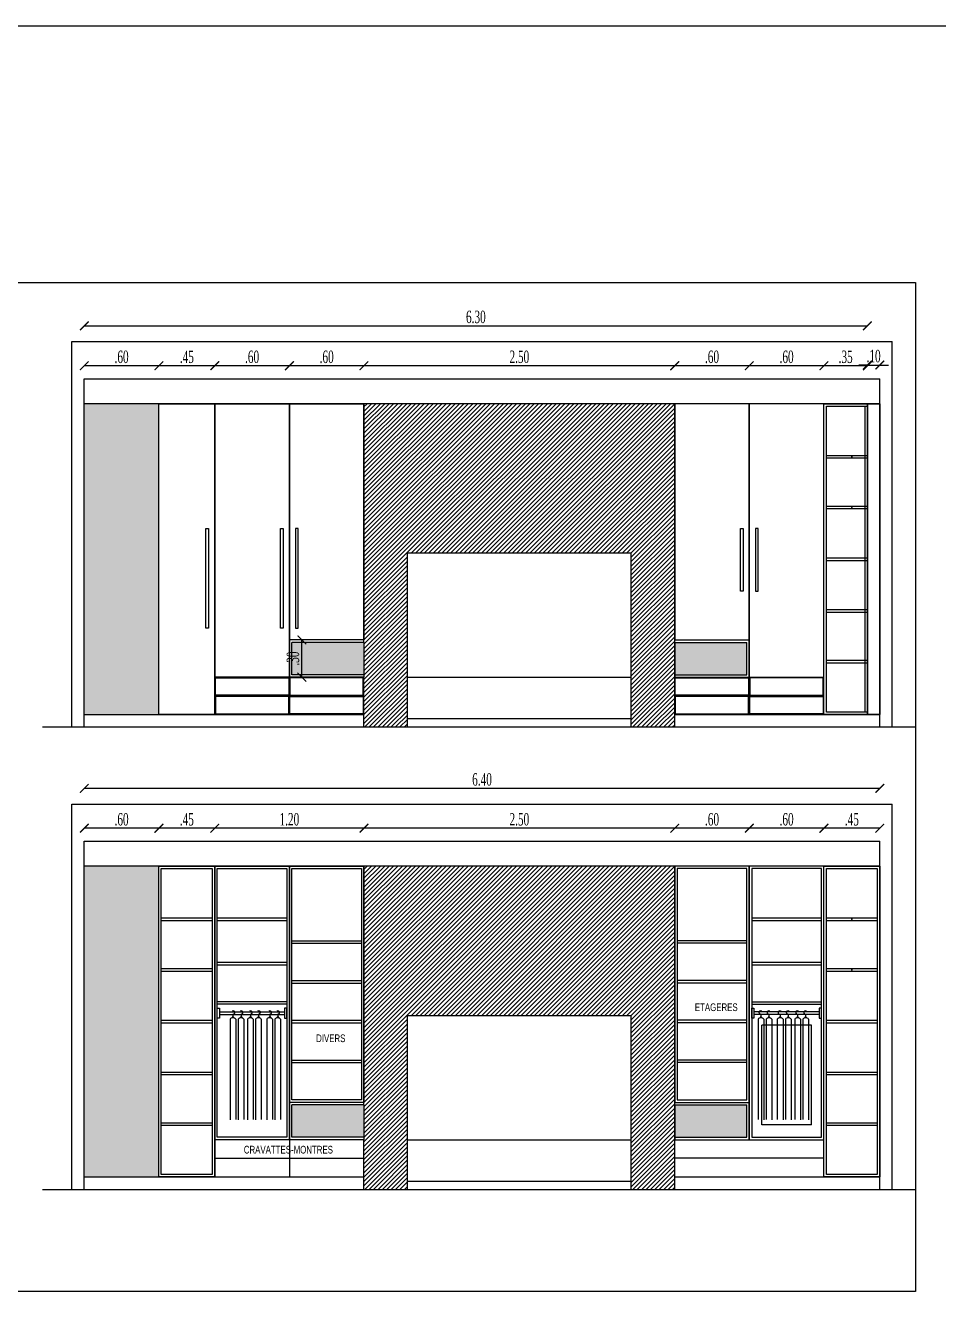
# Model space of a CAD drawing. Header units: inches. Extents: x -90 to 340, y -48 to 179.
# Drawn here: x 136.31 to 143.65, y 21.68 to 32.04 of the extents above; entities that cross this region are included whole.
import ezdxf

# ---------------------------------------------------------------- set-up
doc = ezdxf.new("R2010")
doc.units = ezdxf.units.IN
doc.header["$MEASUREMENT"] = 0
doc.layers.get('Defpoints').update_dxf_attribs({"lineweight": 15})
doc.layers.add('TEXTE', color=1, linetype='Continuous', lineweight=20)
doc.styles.add('facade', font='times.ttf', dxfattribs={"width": 0.6})
doc.styles.add('style2', font='swisscl.ttf')
doc.dimstyles.new('facade', dxfattribs={"dimscale": 0, "dimtxt": 0.08, "dimasz": 0.04, "dimexe": 0.1, "dimexo": 0.15, "dimgap": 0.01, "dimtad": 1, "dimzin": 4, "dimdsep": 46, "dimtxsty": 'facade', "dimblk": 'ARCHTICK', "dimcen": 0, "dimse1": 1, "dimse2": 1, "dimclrd": 140, "dimclre": 253, "dimclrt": 2, "dimazin": 1, "dimtm": 1e-09, "dimtfac": 1, "dimtix": 1, "dimtmove": 1, "dimatfit": 3, "dimldrblk": 'ARCHTICK', "dimfxl": 0.1, "dimtzin": 0, "dimlwd": -1, "dimarcsym": 0})

# ---------------------------------------------------------------- blocks, each defined once
blk = doc.blocks.new('_ArchTick')
at = {"color": 0, "linetype": 'ByBlock', "const_width": 0.15}
blk.add_lwpolyline([(-0.5, -0.5), (0.5, 0.5)], dxfattribs=at)
blk = doc.blocks.new('*D30')
at = {"color": 140}
blk.add_line((143.177, 25.586), (142.727, 25.586), dxfattribs=at)
at = {"layer": 'Defpoints', "color": 0}
for p in [(142.727, 25.586), (142.727, 25.466), (143.177, 25.466)]:
    blk.add_point(p, dxfattribs=at)
at = {"color": 140, "xscale": 0.07, "yscale": 0.07, "zscale": 0.07, "rotation": 180}
blk.add_blockref('_ArchTick', (142.727, 25.586), dxfattribs=at)
at = {"color": 140, "xscale": 0.07, "yscale": 0.07, "zscale": 0.07}
blk.add_blockref('_ArchTick', (143.177, 25.586), dxfattribs=at)
at = {"color": 6, "insert": (142.952, 25.657), "char_height": 0.1, "attachment_point": 5, "style": 'facade'}
blk.add_mtext('.45', dxfattribs=at)
blk = doc.blocks.new('*D31')
at = {"color": 140}
blk.add_line((142.727, 25.586), (142.127, 25.586), dxfattribs=at)
at = {"layer": 'Defpoints', "color": 0}
for p in [(142.127, 25.586), (142.127, 25.466), (142.727, 25.466)]:
    blk.add_point(p, dxfattribs=at)
at = {"color": 140, "xscale": 0.07, "yscale": 0.07, "zscale": 0.07, "rotation": 180}
blk.add_blockref('_ArchTick', (142.127, 25.586), dxfattribs=at)
at = {"color": 140, "xscale": 0.07, "yscale": 0.07, "zscale": 0.07}
blk.add_blockref('_ArchTick', (142.727, 25.586), dxfattribs=at)
at = {"color": 6, "insert": (142.427, 25.657), "char_height": 0.1, "attachment_point": 5, "style": 'facade'}
blk.add_mtext('.60', dxfattribs=at)
blk = doc.blocks.new('*D32')
at = {"color": 140}
blk.add_line((142.127, 25.586), (141.527, 25.586), dxfattribs=at)
at = {"layer": 'Defpoints', "color": 0}
for p in [(141.527, 25.586), (141.527, 25.466), (142.127, 25.466)]:
    blk.add_point(p, dxfattribs=at)
at = {"color": 140, "xscale": 0.07, "yscale": 0.07, "zscale": 0.07, "rotation": 180}
blk.add_blockref('_ArchTick', (141.527, 25.586), dxfattribs=at)
at = {"color": 140, "xscale": 0.07, "yscale": 0.07, "zscale": 0.07}
blk.add_blockref('_ArchTick', (142.127, 25.586), dxfattribs=at)
at = {"color": 6, "insert": (141.827, 25.657), "char_height": 0.1, "attachment_point": 5, "style": 'facade'}
blk.add_mtext('.60', dxfattribs=at)
blk = doc.blocks.new('*D33')
at = {"color": 140}
blk.add_line((141.527, 25.586), (139.027, 25.586), dxfattribs=at)
at = {"layer": 'Defpoints', "color": 0}
for p in [(139.027, 25.586), (139.027, 25.466), (141.527, 25.466)]:
    blk.add_point(p, dxfattribs=at)
at = {"color": 140, "xscale": 0.07, "yscale": 0.07, "zscale": 0.07, "rotation": 180}
blk.add_blockref('_ArchTick', (139.027, 25.586), dxfattribs=at)
at = {"color": 140, "xscale": 0.07, "yscale": 0.07, "zscale": 0.07}
blk.add_blockref('_ArchTick', (141.527, 25.586), dxfattribs=at)
at = {"color": 6, "insert": (140.277, 25.657), "char_height": 0.1, "attachment_point": 5, "style": 'facade'}
blk.add_mtext('2.50', dxfattribs=at)
blk = doc.blocks.new('*D34')
at = {"color": 140}
blk.add_line((139.027, 25.586), (137.827, 25.586), dxfattribs=at)
at = {"layer": 'Defpoints', "color": 0}
for p in [(137.827, 25.586), (137.827, 25.466), (139.027, 25.466)]:
    blk.add_point(p, dxfattribs=at)
at = {"color": 140, "xscale": 0.07, "yscale": 0.07, "zscale": 0.07, "rotation": 180}
blk.add_blockref('_ArchTick', (137.827, 25.586), dxfattribs=at)
at = {"color": 140, "xscale": 0.07, "yscale": 0.07, "zscale": 0.07}
blk.add_blockref('_ArchTick', (139.027, 25.586), dxfattribs=at)
at = {"color": 6, "insert": (138.427, 25.657), "char_height": 0.1, "attachment_point": 5, "style": 'facade'}
blk.add_mtext('1.20', dxfattribs=at)
blk = doc.blocks.new('*D35')
at = {"color": 140}
blk.add_line((137.827, 25.586), (137.377, 25.586), dxfattribs=at)
at = {"layer": 'Defpoints', "color": 0}
for p in [(137.377, 25.586), (137.377, 25.466), (137.827, 25.466)]:
    blk.add_point(p, dxfattribs=at)
at = {"color": 140, "xscale": 0.07, "yscale": 0.07, "zscale": 0.07, "rotation": 180}
blk.add_blockref('_ArchTick', (137.377, 25.586), dxfattribs=at)
at = {"color": 140, "xscale": 0.07, "yscale": 0.07, "zscale": 0.07}
blk.add_blockref('_ArchTick', (137.827, 25.586), dxfattribs=at)
at = {"color": 6, "insert": (137.602, 25.657), "char_height": 0.1, "attachment_point": 5, "style": 'facade'}
blk.add_mtext('.45', dxfattribs=at)
blk = doc.blocks.new('*D36')
at = {"color": 140}
blk.add_line((137.377, 25.586), (136.777, 25.586), dxfattribs=at)
at = {"layer": 'Defpoints', "color": 0}
for p in [(136.777, 25.586), (136.777, 25.466), (137.377, 25.466)]:
    blk.add_point(p, dxfattribs=at)
at = {"color": 140, "xscale": 0.07, "yscale": 0.07, "zscale": 0.07, "rotation": 180}
blk.add_blockref('_ArchTick', (136.777, 25.586), dxfattribs=at)
at = {"color": 140, "xscale": 0.07, "yscale": 0.07, "zscale": 0.07}
blk.add_blockref('_ArchTick', (137.377, 25.586), dxfattribs=at)
at = {"color": 6, "insert": (137.077, 25.657), "char_height": 0.1, "attachment_point": 5, "style": 'facade'}
blk.add_mtext('.60', dxfattribs=at)
blk = doc.blocks.new('*D37')
at = {"color": 140}
blk.add_line((136.777, 25.907), (143.177, 25.907), dxfattribs=at)
at = {"layer": 'Defpoints', "color": 0}
for p in [(143.177, 25.907), (136.777, 25.466), (143.177, 25.466)]:
    blk.add_point(p, dxfattribs=at)
at = {"color": 140, "xscale": 0.07, "yscale": 0.07, "zscale": 0.07, "rotation": 180}
blk.add_blockref('_ArchTick', (136.777, 25.907), dxfattribs=at)
at = {"color": 140, "xscale": 0.07, "yscale": 0.07, "zscale": 0.07}
blk.add_blockref('_ArchTick', (143.177, 25.907), dxfattribs=at)
at = {"color": 6, "insert": (139.977, 25.978), "char_height": 0.1, "attachment_point": 5, "style": 'facade'}
blk.add_mtext('6.40', dxfattribs=at)
blk = doc.blocks.new('*D38')
at = {"color": 140}
blk.add_line((143.077, 29.306), (142.727, 29.306), dxfattribs=at)
at = {"layer": 'Defpoints', "color": 0}
for p in [(142.727, 29.306), (142.727, 29.186), (143.077, 29.001)]:
    blk.add_point(p, dxfattribs=at)
at = {"color": 140, "xscale": 0.07, "yscale": 0.07, "zscale": 0.07, "rotation": 180}
blk.add_blockref('_ArchTick', (142.727, 29.306), dxfattribs=at)
at = {"color": 140, "xscale": 0.07, "yscale": 0.07, "zscale": 0.07}
blk.add_blockref('_ArchTick', (143.077, 29.306), dxfattribs=at)
at = {"color": 6, "insert": (142.902, 29.377), "char_height": 0.1, "attachment_point": 5, "style": 'facade'}
blk.add_mtext('.35', dxfattribs=at)
blk = doc.blocks.new('*D39')
at = {"color": 140}
blk.add_line((142.727, 29.306), (142.127, 29.306), dxfattribs=at)
at = {"layer": 'Defpoints', "color": 0}
for p in [(142.127, 29.306), (142.127, 29.186), (142.727, 29.186)]:
    blk.add_point(p, dxfattribs=at)
at = {"color": 140, "xscale": 0.07, "yscale": 0.07, "zscale": 0.07, "rotation": 180}
blk.add_blockref('_ArchTick', (142.127, 29.306), dxfattribs=at)
at = {"color": 140, "xscale": 0.07, "yscale": 0.07, "zscale": 0.07}
blk.add_blockref('_ArchTick', (142.727, 29.306), dxfattribs=at)
at = {"color": 6, "insert": (142.427, 29.377), "char_height": 0.1, "attachment_point": 5, "style": 'facade'}
blk.add_mtext('.60', dxfattribs=at)
blk = doc.blocks.new('*D40')
at = {"color": 140}
blk.add_line((142.127, 29.306), (141.527, 29.306), dxfattribs=at)
at = {"layer": 'Defpoints', "color": 0}
for p in [(141.527, 29.306), (141.527, 29.186), (142.127, 29.186)]:
    blk.add_point(p, dxfattribs=at)
at = {"color": 140, "xscale": 0.07, "yscale": 0.07, "zscale": 0.07, "rotation": 180}
blk.add_blockref('_ArchTick', (141.527, 29.306), dxfattribs=at)
at = {"color": 140, "xscale": 0.07, "yscale": 0.07, "zscale": 0.07}
blk.add_blockref('_ArchTick', (142.127, 29.306), dxfattribs=at)
at = {"color": 6, "insert": (141.827, 29.377), "char_height": 0.1, "attachment_point": 5, "style": 'facade'}
blk.add_mtext('.60', dxfattribs=at)
blk = doc.blocks.new('*D41')
at = {"color": 140}
blk.add_line((141.527, 29.306), (139.027, 29.306), dxfattribs=at)
at = {"layer": 'Defpoints', "color": 0}
for p in [(139.027, 29.306), (139.027, 29.186), (141.527, 29.186)]:
    blk.add_point(p, dxfattribs=at)
at = {"color": 140, "xscale": 0.07, "yscale": 0.07, "zscale": 0.07, "rotation": 180}
blk.add_blockref('_ArchTick', (139.027, 29.306), dxfattribs=at)
at = {"color": 140, "xscale": 0.07, "yscale": 0.07, "zscale": 0.07}
blk.add_blockref('_ArchTick', (141.527, 29.306), dxfattribs=at)
at = {"color": 6, "insert": (140.277, 29.377), "char_height": 0.1, "attachment_point": 5, "style": 'facade'}
blk.add_mtext('2.50', dxfattribs=at)
blk = doc.blocks.new('*D42')
at = {"color": 140}
blk.add_line((138.427, 29.306), (137.827, 29.306), dxfattribs=at)
at = {"layer": 'Defpoints', "color": 0}
for p in [(137.827, 29.306), (137.827, 29.186), (138.427, 29.001)]:
    blk.add_point(p, dxfattribs=at)
at = {"color": 140, "xscale": 0.07, "yscale": 0.07, "zscale": 0.07, "rotation": 180}
blk.add_blockref('_ArchTick', (137.827, 29.306), dxfattribs=at)
at = {"color": 140, "xscale": 0.07, "yscale": 0.07, "zscale": 0.07}
blk.add_blockref('_ArchTick', (138.427, 29.306), dxfattribs=at)
at = {"color": 6, "insert": (138.127, 29.377), "char_height": 0.1, "attachment_point": 5, "style": 'facade'}
blk.add_mtext('.60', dxfattribs=at)
blk = doc.blocks.new('*D43')
at = {"color": 140}
blk.add_line((137.827, 29.306), (137.377, 29.306), dxfattribs=at)
at = {"layer": 'Defpoints', "color": 0}
for p in [(137.377, 29.306), (137.377, 29.186), (137.827, 29.186)]:
    blk.add_point(p, dxfattribs=at)
at = {"color": 140, "xscale": 0.07, "yscale": 0.07, "zscale": 0.07, "rotation": 180}
blk.add_blockref('_ArchTick', (137.377, 29.306), dxfattribs=at)
at = {"color": 140, "xscale": 0.07, "yscale": 0.07, "zscale": 0.07}
blk.add_blockref('_ArchTick', (137.827, 29.306), dxfattribs=at)
at = {"color": 6, "insert": (137.602, 29.377), "char_height": 0.1, "attachment_point": 5, "style": 'facade'}
blk.add_mtext('.45', dxfattribs=at)
blk = doc.blocks.new('*D44')
at = {"color": 140}
blk.add_line((137.377, 29.306), (136.777, 29.306), dxfattribs=at)
at = {"layer": 'Defpoints', "color": 0}
for p in [(136.777, 29.306), (136.777, 29.186), (137.377, 29.186)]:
    blk.add_point(p, dxfattribs=at)
at = {"color": 140, "xscale": 0.07, "yscale": 0.07, "zscale": 0.07, "rotation": 180}
blk.add_blockref('_ArchTick', (136.777, 29.306), dxfattribs=at)
at = {"color": 140, "xscale": 0.07, "yscale": 0.07, "zscale": 0.07}
blk.add_blockref('_ArchTick', (137.377, 29.306), dxfattribs=at)
at = {"color": 6, "insert": (137.077, 29.377), "char_height": 0.1, "attachment_point": 5, "style": 'facade'}
blk.add_mtext('.60', dxfattribs=at)
blk = doc.blocks.new('*D45')
at = {"color": 140}
blk.add_line((136.777, 29.627), (143.077, 29.627), dxfattribs=at)
at = {"layer": 'Defpoints', "color": 0}
for p in [(143.077, 29.627), (136.777, 29.186), (143.077, 29.001)]:
    blk.add_point(p, dxfattribs=at)
at = {"color": 140, "xscale": 0.07, "yscale": 0.07, "zscale": 0.07, "rotation": 180}
blk.add_blockref('_ArchTick', (136.777, 29.627), dxfattribs=at)
at = {"color": 140, "xscale": 0.07, "yscale": 0.07, "zscale": 0.07}
blk.add_blockref('_ArchTick', (143.077, 29.627), dxfattribs=at)
at = {"color": 6, "insert": (139.927, 29.698), "char_height": 0.1, "attachment_point": 5, "style": 'facade'}
blk.add_mtext('6.30', dxfattribs=at)
blk = doc.blocks.new('*D46')
at = {"color": 140}
blk.add_line((139.027, 29.306), (138.427, 29.306), dxfattribs=at)
at = {"layer": 'Defpoints', "color": 0}
for p in [(138.427, 29.306), (138.427, 29.186), (139.027, 29.001)]:
    blk.add_point(p, dxfattribs=at)
at = {"color": 140, "xscale": 0.07, "yscale": 0.07, "zscale": 0.07, "rotation": 180}
blk.add_blockref('_ArchTick', (138.427, 29.306), dxfattribs=at)
at = {"color": 140, "xscale": 0.07, "yscale": 0.07, "zscale": 0.07}
blk.add_blockref('_ArchTick', (139.027, 29.306), dxfattribs=at)
at = {"color": 6, "insert": (138.727, 29.377), "char_height": 0.1, "attachment_point": 5, "style": 'facade'}
blk.add_mtext('.60', dxfattribs=at)
blk = doc.blocks.new('*D63')
at = {"color": 140}
for p, q in [((143.077, 29.312), (143.007, 29.312)), ((143.077, 29.312), (143.177, 29.312)), ((143.177, 29.312), (143.247, 29.312))]:
    blk.add_line(p, q, dxfattribs=at)
at = {"layer": 'Defpoints', "color": 0}
for p in [(143.177, 29.312), (143.077, 29.001), (143.177, 29.001)]:
    blk.add_point(p, dxfattribs=at)
at = {"color": 140, "xscale": 0.07, "yscale": 0.07, "zscale": 0.07}
blk.add_blockref('_ArchTick', (143.077, 29.312), dxfattribs=at)
at = {"color": 140, "xscale": 0.07, "yscale": 0.07, "zscale": 0.07, "rotation": 180}
blk.add_blockref('_ArchTick', (143.177, 29.312), dxfattribs=at)
at = {"color": 6, "insert": (143.127, 29.383), "char_height": 0.1, "attachment_point": 5, "style": 'facade'}
blk.add_mtext('.10', dxfattribs=at)
blk = doc.blocks.new('*D64')
at = {"color": 140}
blk.add_line((138.527, 26.801), (138.527, 27.101), dxfattribs=at)
at = {"layer": 'Defpoints', "color": 0}
for p in [(138.527, 27.101), (138.556, 27.101), (138.556, 26.801)]:
    blk.add_point(p, dxfattribs=at)
at = {"color": 140, "xscale": 0.07, "yscale": 0.07, "zscale": 0.07}
for p, rotation in [((138.527, 27.101), 90), ((138.527, 26.801), 270)]:
    blk.add_blockref('_ArchTick', p, dxfattribs=dict(at, rotation=rotation))
at = {"color": 6, "insert": (138.456, 26.951), "char_height": 0.1, "attachment_point": 5, "rotation": 90, "style": 'facade'}
blk.add_mtext('.30', dxfattribs=at)

msp = doc.modelspace()

# ---------------------------------------------------------------- hatches: boundary and pattern name
for points in [[(137.37663, 29.00089), (136.77663, 29.00089), (136.77663, 26.50089), (137.37663, 26.50089)], [(137.37663, 25.28094), (136.77663, 25.28094), (136.77663, 22.78094), (137.37663, 22.78094)]]:
    msp.add_hatch(color=3).paths.add_polyline_path(points)
h = msp.add_hatch()
h.set_pattern_fill('ANSI31', color=256, scale=0.2, style=0)
h.set_pattern_definition([(45, (-1e-13, -5.046697), (-0.0176776695, 0.0176776695), [])])
h.paths.add_polyline_path([(139.02663, 27.10089), (139.02663, 27.08089), (139.02663, 26.80089), (139.02663, 26.65089), (139.02663, 26.40089), (139.37663, 26.40089), (139.37663, 27.80089), (141.17663, 27.80089), (141.17663, 26.40089), (141.52663, 26.40089), (141.52663, 26.80089), (141.52663, 27.08089), (141.52663, 27.10089), (141.52663, 29.00089), (139.02663, 29.00089)])
h = msp.add_hatch(color=3)
h.paths.add_polyline_path([(139.02663, 27.08089), (138.44663, 27.08089), (138.44663, 26.82089), (139.02663, 26.82089)])
h.paths.add_polyline_path([(141.52663, 27.08089), (141.52663, 26.82089), (142.10663, 26.82089), (142.10663, 27.08089)])
h = msp.add_hatch()
h.set_pattern_fill('ANSI31', color=256, scale=0.2, style=0)
h.set_pattern_definition([(45, (-1e-13, -8.766644), (-0.0176776695, 0.0176776695), [])])
h.paths.add_polyline_path([(139.02663, 23.38094), (139.02663, 23.36094), (139.02663, 23.08094), (139.02663, 22.93094), (139.02663, 22.68094), (139.37663, 22.68094), (139.37663, 24.08094), (141.17663, 24.08094), (141.17663, 22.68094), (141.52663, 22.68094), (141.52663, 23.08094), (141.52663, 23.36094), (141.52663, 23.38094), (141.52663, 25.28094), (139.02663, 25.28094)])
h = msp.add_hatch(color=3)
h.paths.add_polyline_path([(139.02663, 23.36094), (138.44663, 23.36094), (138.44663, 23.10094), (139.02663, 23.10094)])
h.paths.add_polyline_path([(141.52663, 23.36094), (141.52663, 23.10094), (142.10663, 23.10094), (142.10663, 23.36094)])

# ---------------------------------------------------------------- linework, layer by layer
at = {"color": 1}
for p, q in [((136.67663, 29.50089), (143.27663, 29.50089)), ((136.67663, 26.40089), (136.67663, 29.50089)), ((143.27663, 26.40089), (143.27663, 29.50089)), ((136.77663, 29.20089), (143.17663, 29.20089)), ((136.77663, 26.40089), (136.77663, 29.20089)), ((143.17663, 26.50089), (143.17663, 29.20089)), ((136.43963, 26.40089), (143.45775, 26.40089)), ((136.67663, 25.78094), (143.27663, 25.78094)), ((136.67663, 22.68094), (136.67663, 25.78094)), ((143.27663, 22.68094), (143.27663, 25.78094)), ((136.77663, 25.48094), (143.17663, 25.48094)), ((136.77663, 22.68094), (136.77663, 25.48094)), ((143.17663, 22.78094), (143.17663, 25.48094)), ((136.43963, 22.68094), (143.45775, 22.68094))]:
    msp.add_line(p, q, dxfattribs=at)
for p, q in [((143.17663, 29.00089), (136.77663, 29.00089)), ((137.37663, 26.50089), (137.37663, 29.00089)), ((137.82663, 26.50089), (137.82663, 29.00089)), ((138.42663, 26.50089), (138.42663, 29.00089)), ((139.02663, 27.10089), (139.02663, 29.00089)), ((141.52663, 26.50089), (141.52663, 29.00089)), ((141.52663, 27.10089), (141.52663, 29.00089)), ((142.12663, 26.50089), (142.12663, 29.00089)), ((142.12663, 26.50089), (142.12663, 29.00089)), ((142.72663, 26.50089), (142.72663, 29.00089)), ((142.72663, 26.50089), (142.72663, 29.00089)), ((142.72663, 29.00089), (143.07663, 29.00089)), ((142.72663, 29.00089), (143.17663, 29.00089)), ((142.72663, 26.50089), (142.72663, 29.00089)), ((142.74663, 28.98089), (143.07663, 28.98089)), ((142.74663, 26.52089), (142.74663, 28.98089)), ((143.05663, 28.98089), (143.05663, 26.52089)), ((143.07663, 29.00089), (143.07663, 26.50089)), ((143.07663, 29.00089), (143.07663, 26.50089)), ((142.74663, 28.58422), (143.07663, 28.58422)), ((142.74663, 28.56422), (143.07663, 28.56422)), ((142.74663, 28.17755), (143.07663, 28.17755)), ((142.74663, 28.15755), (143.07663, 28.15755)), ((139.37663, 27.80089), (141.17663, 27.80089)), ((139.37663, 26.40089), (139.37663, 27.80089)), ((141.17663, 26.40089), (141.17663, 27.80089)), ((142.74663, 27.76089), (143.07663, 27.76089)), ((142.74663, 27.74089), (143.07663, 27.74089)), ((142.74663, 27.34422), (143.07663, 27.34422)), ((142.74663, 27.32422), (143.07663, 27.32422)), ((139.02663, 27.10089), (138.42663, 27.10089)), ((138.44663, 26.82089), (138.44663, 27.08089)), ((139.02663, 27.08089), (138.44663, 27.08089)), ((139.02663, 27.08089), (139.02663, 27.10089)), ((139.02663, 27.08089), (139.02663, 26.80089)), ((141.52663, 27.10089), (142.12663, 27.10089)), ((141.52663, 27.08089), (141.52663, 27.10089)), ((141.52663, 27.08089), (142.10663, 27.08089)), ((141.52663, 27.08089), (141.52663, 26.80089)), ((142.10663, 26.82089), (142.10663, 27.08089)), ((142.74663, 26.93755), (143.07663, 26.93755)), ((142.74663, 26.91755), (143.07663, 26.91755)), ((139.02663, 26.80089), (137.82663, 26.80089)), ((139.02663, 26.82089), (138.44663, 26.82089)), ((139.02663, 26.40089), (139.02663, 26.80089)), ((139.02663, 26.65089), (139.02663, 26.80089)), ((139.37663, 26.80089), (141.17663, 26.80089)), ((141.52663, 26.82089), (142.10663, 26.82089)), ((141.52663, 26.40089), (141.52663, 26.80089)), ((141.52663, 26.65089), (141.52663, 26.80089)), ((141.52663, 26.80089), (142.72663, 26.80089)), ((137.82663, 26.50089), (137.82663, 26.65089)), ((137.82663, 26.65089), (139.02663, 26.65089)), ((142.72663, 26.65089), (141.52663, 26.65089)), ((142.72663, 26.50089), (142.72663, 26.65089)), ((136.77663, 26.50089), (139.02663, 26.50089)), ((139.37663, 26.4684), (141.17663, 26.4684)), ((141.52663, 26.50089), (143.17663, 26.50089)), ((143.17663, 26.50089), (142.72663, 26.50089)), ((143.07663, 26.52089), (142.74663, 26.52089)), ((143.17663, 26.40089), (143.17663, 26.50089)), ((139.02663, 26.40089), (141.52663, 26.40089)), ((143.17663, 25.28094), (136.77663, 25.28094)), ((137.37663, 22.78094), (137.37663, 25.28094)), ((137.82663, 22.78094), (137.82663, 25.28094)), ((138.42663, 23.08094), (138.42663, 25.28094)), ((139.02663, 23.38094), (139.02663, 25.28094)), ((141.52663, 22.78094), (141.52663, 25.28094)), ((141.52663, 23.38094), (141.52663, 25.28094)), ((142.12663, 23.08094), (142.12663, 25.28094)), ((142.12663, 23.08094), (142.12663, 25.28094)), ((143.17663, 25.28094), (142.62663, 25.28094)), ((142.72663, 22.78094), (142.72663, 25.28094)), ((142.72663, 22.78094), (142.72663, 25.28094)), ((137.39663, 24.86427), (137.80663, 24.86427)), ((137.39663, 24.84427), (137.80663, 24.84427)), ((137.84663, 24.86427), (138.40663, 24.86427)), ((137.84663, 24.84427), (138.40663, 24.84427)), ((142.14663, 24.86427), (142.70663, 24.86427)), ((142.14663, 24.84427), (142.70663, 24.84427)), ((142.74663, 24.86427), (143.15663, 24.86427)), ((142.74663, 24.84427), (143.15663, 24.84427)), ((138.44663, 24.68094), (139.00663, 24.68094)), ((142.10663, 24.68094), (141.54663, 24.68094)), ((138.44663, 24.66094), (139.00663, 24.66094)), ((142.10663, 24.66094), (141.54663, 24.66094)), ((137.84663, 24.50761), (138.40663, 24.50761)), ((137.84663, 24.48761), (138.40663, 24.48761)), ((142.14663, 24.50761), (142.70663, 24.50761)), ((142.14663, 24.48761), (142.70663, 24.48761)), ((137.39663, 24.45761), (137.80663, 24.45761)), ((137.39663, 24.43761), (137.80663, 24.43761)), ((138.44663, 24.36094), (139.00663, 24.36094)), ((142.10663, 24.36094), (141.54663, 24.36094)), ((142.74663, 24.45761), (143.15663, 24.45761)), ((142.74663, 24.43761), (143.15663, 24.43761)), ((138.44663, 24.34094), (139.00663, 24.34094)), ((142.10663, 24.34094), (141.54663, 24.34094)), ((138.40663, 24.19094), (137.84663, 24.19094)), ((138.40663, 24.17094), (137.84663, 24.17094)), ((142.14663, 24.19094), (142.70663, 24.19094)), ((142.14663, 24.17094), (142.70663, 24.17094)), ((137.8644, 24.10896), (138.38886, 24.10896)), ((137.8644, 24.08896), (138.38886, 24.08896)), ((137.94963, 24.04966), (137.94963, 23.23968)), ((137.97317, 24.07276), (137.9628, 24.05996)), ((137.97317, 24.08431), (137.97317, 24.07276)), ((137.97317, 24.07276), (137.98243, 24.06005)), ((137.99566, 24.05047), (137.99566, 23.24273)), ((138.01468, 24.04966), (138.01468, 23.23968)), ((138.03821, 24.07276), (138.02784, 24.05996)), ((138.03821, 24.08431), (138.03821, 24.07276)), ((138.03821, 24.07276), (138.04748, 24.06005)), ((138.06071, 24.05047), (138.06071, 23.24273)), ((138.0899, 24.04966), (138.0899, 23.23968)), ((138.11344, 24.07276), (138.10307, 24.05996)), ((138.11344, 24.08431), (138.11344, 24.07276)), ((138.11344, 24.07276), (138.12271, 24.06005)), ((138.13593, 24.05047), (138.13593, 23.24273)), ((138.15495, 24.04966), (138.15495, 23.23968)), ((138.17848, 24.07276), (138.16812, 24.05996)), ((138.17848, 24.08431), (138.17848, 24.07276)), ((138.17848, 24.07276), (138.18775, 24.06005)), ((138.20098, 24.05047), (138.20098, 23.24273)), ((138.24479, 24.04966), (138.24479, 23.23968)), ((138.26832, 24.07276), (138.25795, 24.05996)), ((138.26832, 24.08431), (138.26832, 24.07276)), ((138.26832, 24.07276), (138.27759, 24.06005)), ((138.29082, 24.05047), (138.29082, 23.24273)), ((138.30983, 24.04966), (138.30983, 23.23968)), ((138.33337, 24.07276), (138.323, 24.05996)), ((138.33337, 24.08431), (138.33337, 24.07276)), ((138.33337, 24.07276), (138.34264, 24.06005)), ((138.35586, 24.05047), (138.35586, 23.24273)), ((139.37663, 24.08094), (141.17663, 24.08094)), ((139.37663, 22.68094), (139.37663, 24.08094)), ((141.17663, 22.68094), (141.17663, 24.08094)), ((142.68886, 24.10896), (142.1644, 24.10896)), ((142.68886, 24.08896), (142.1644, 24.08896)), ((142.1974, 24.05047), (142.1974, 23.24273)), ((142.21989, 24.07276), (142.21062, 24.06005)), ((142.21989, 24.08431), (142.21989, 24.07276)), ((142.21989, 24.07276), (142.23026, 24.05996)), ((142.24343, 24.04966), (142.24343, 23.23968)), ((142.26244, 24.05047), (142.26244, 23.24273)), ((142.28494, 24.07276), (142.27567, 24.06005)), ((142.28494, 24.08431), (142.28494, 24.07276)), ((142.28494, 24.07276), (142.29531, 24.05996)), ((142.30847, 24.04966), (142.30847, 23.23968)), ((142.35228, 24.05047), (142.35228, 23.24273)), ((142.37478, 24.07276), (142.36551, 24.06005)), ((142.37478, 24.08431), (142.37478, 24.07276)), ((142.37478, 24.07276), (142.38514, 24.05996)), ((142.39831, 24.04966), (142.39831, 23.23968)), ((142.41733, 24.05047), (142.41733, 23.24273)), ((142.43982, 24.07276), (142.43055, 24.06005)), ((142.43982, 24.08431), (142.43982, 24.07276)), ((142.43982, 24.07276), (142.45019, 24.05996)), ((142.46336, 24.04966), (142.46336, 23.23968)), ((142.49255, 24.05047), (142.49255, 23.24273)), ((142.51505, 24.07276), (142.50578, 24.06005)), ((142.51505, 24.08431), (142.51505, 24.07276)), ((142.51505, 24.07276), (142.52542, 24.05996)), ((142.53859, 24.04966), (142.53859, 23.23968)), ((142.5576, 24.05047), (142.5576, 23.24273)), ((142.5801, 24.07276), (142.57083, 24.06005)), ((142.5801, 24.08431), (142.5801, 24.07276)), ((142.5801, 24.07276), (142.59046, 24.05996)), ((142.60363, 24.04966), (142.60363, 23.23968)), ((137.39663, 24.04094), (137.80663, 24.04094)), ((137.39663, 24.02094), (137.80663, 24.02094)), ((138.44663, 24.04094), (139.00663, 24.04094)), ((138.44663, 24.02094), (139.00663, 24.02094)), ((142.10663, 24.04094), (141.54663, 24.04094)), ((142.10663, 24.02094), (141.54663, 24.02094)), ((142.22663, 23.20094), (142.22663, 24.00094)), ((142.62663, 24.00094), (142.22663, 24.00094)), ((142.62663, 23.20094), (142.62663, 24.00094)), ((142.62663, 24.00094), (142.62663, 24.00094)), ((142.74663, 24.04094), (143.15663, 24.04094)), ((142.74663, 24.02094), (143.15663, 24.02094)), ((138.44663, 23.72094), (139.00663, 23.72094)), ((138.44663, 23.40094), (138.44663, 23.70094)), ((138.44663, 23.70094), (139.00663, 23.70094)), ((142.10663, 23.72094), (141.54663, 23.72094)), ((142.10663, 23.70094), (141.54663, 23.70094)), ((142.10663, 23.40094), (142.10663, 23.70094)), ((137.39663, 23.62427), (137.80663, 23.62427)), ((137.39663, 23.60427), (137.80663, 23.60427)), ((142.74663, 23.62427), (143.15663, 23.62427)), ((142.74663, 23.60427), (143.15663, 23.60427)), ((139.02663, 23.38094), (138.42663, 23.38094)), ((138.44663, 23.10094), (138.44663, 23.36094)), ((139.02663, 23.36094), (138.44663, 23.36094)), ((139.02663, 23.36094), (139.02663, 23.38094)), ((139.02663, 23.36094), (139.02663, 23.08094)), ((141.52663, 23.38094), (142.12663, 23.38094)), ((141.52663, 23.36094), (141.52663, 23.38094)), ((141.52663, 23.36094), (142.10663, 23.36094)), ((141.52663, 23.36094), (141.52663, 23.08094)), ((142.10663, 23.10094), (142.10663, 23.36094)), ((137.39663, 23.21761), (137.80663, 23.21761)), ((142.74663, 23.21761), (143.15663, 23.21761)), ((137.39663, 23.19761), (137.80663, 23.19761)), ((142.62663, 23.20094), (142.22663, 23.20094)), ((142.74663, 23.19761), (143.15663, 23.19761)), ((139.02663, 23.08094), (137.82663, 23.08094)), ((138.42663, 23.08094), (138.42663, 22.78094)), ((139.02663, 23.10094), (138.44663, 23.10094)), ((139.02663, 22.68094), (139.02663, 23.08094)), ((139.02663, 22.93094), (139.02663, 23.08094)), ((139.37663, 23.08094), (141.17663, 23.08094)), ((141.52663, 23.10094), (142.10663, 23.10094)), ((141.52663, 22.68094), (141.52663, 23.08094)), ((141.52663, 22.93094), (141.52663, 23.08094)), ((141.52663, 23.08094), (142.72663, 23.08094)), ((137.82663, 22.78094), (137.82663, 22.93094)), ((137.82663, 22.93094), (139.02663, 22.93094)), ((142.72663, 22.93094), (141.52663, 22.93094)), ((142.72663, 22.78094), (142.72663, 22.93094)), ((136.77663, 22.78094), (139.02663, 22.78094)), ((139.37663, 22.74846), (141.17663, 22.74846)), ((141.52663, 22.78094), (143.17663, 22.78094)), ((143.17663, 22.68094), (143.17663, 22.78094)), ((139.02663, 22.68094), (141.52663, 22.68094))]:
    msp.add_line(p, q)
for points in [[(123.39293, 32.04066), (190.1155, 32.04066), (190.1155, -3.42943), (123.39293, -3.42943)], [(130.45197, 29.97678), (143.46424, 29.97678), (143.46424, 21.85997), (130.45197, 21.85997)], [(137.37663, 29.00089), (137.82663, 29.00089), (137.82663, 26.50089), (137.37663, 26.50089)], [(137.82663, 29.00089), (138.42663, 29.00089), (138.42663, 26.80089), (137.82663, 26.80089)], [(138.42663, 29.00089), (139.02663, 29.00089), (139.02663, 27.10089), (138.42663, 27.10089)], [(142.12663, 29.00089), (141.52663, 29.00089), (141.52663, 27.10089), (142.12663, 27.10089)], [(142.72663, 29.00089), (142.12663, 29.00089), (142.12663, 26.80089), (142.72663, 26.80089)], [(142.72663, 29.00089), (143.17663, 29.00089), (143.17663, 26.50089), (142.72663, 26.50089)], [(143.07663, 29.00089), (143.17663, 29.00089), (143.17663, 26.50089), (143.07663, 26.50089)], [(137.75519, 27.99748), (137.77725, 27.99748), (137.77725, 27.19402), (137.75519, 27.19402)], [(138.35519, 27.99748), (138.37725, 27.99748), (138.37725, 27.19402), (138.35519, 27.19402)], [(138.49807, 27.99748), (138.47601, 27.99748), (138.47601, 27.19402), (138.49807, 27.19402)], [(142.05519, 27.99748), (142.07725, 27.99748), (142.07725, 27.49402), (142.05519, 27.49402)], [(142.19807, 27.99748), (142.17601, 27.99748), (142.17601, 27.49402), (142.19807, 27.49402)], [(137.82663, 26.80089), (138.42663, 26.80089), (138.42663, 26.65089), (137.82663, 26.65089)], [(137.83163, 26.79589), (138.42163, 26.79589), (138.42163, 26.65589), (137.83163, 26.65589)], [(139.02163, 26.79589), (138.43163, 26.79589), (138.43163, 26.65589), (139.02163, 26.65589)], [(141.53163, 26.79589), (142.12163, 26.79589), (142.12163, 26.65589), (141.53163, 26.65589)], [(142.72163, 26.79589), (142.13163, 26.79589), (142.13163, 26.65589), (142.72163, 26.65589)], [(137.83163, 26.50589), (138.42163, 26.50589), (138.42163, 26.64589), (137.83163, 26.64589)], [(139.02163, 26.50589), (138.43163, 26.50589), (138.43163, 26.64589), (139.02163, 26.64589)], [(141.53163, 26.50589), (142.12163, 26.50589), (142.12163, 26.64589), (141.53163, 26.64589)], [(142.72163, 26.50589), (142.13163, 26.50589), (142.13163, 26.64589), (142.72163, 26.64589)], [(137.37663, 25.28094), (137.82663, 25.28094), (137.82663, 22.78094), (137.37663, 22.78094)], [(137.39663, 25.26094), (137.80663, 25.26094), (137.80663, 22.80094), (137.39663, 22.80094)], [(137.82663, 25.28094), (138.42663, 25.28094), (138.42663, 23.08094), (137.82663, 23.08094)], [(137.84663, 25.26094), (138.40663, 25.26094), (138.40663, 23.10094), (137.84663, 23.10094)], [(138.42663, 25.28094), (139.02663, 25.28094), (139.02663, 23.38094), (138.42663, 23.38094)], [(138.44663, 25.26094), (139.00663, 25.26094), (139.00663, 23.40094), (138.44663, 23.40094)], [(142.12663, 25.28094), (141.52663, 25.28094), (141.52663, 23.38094), (142.12663, 23.38094)], [(142.10663, 25.26094), (141.54663, 25.26094), (141.54663, 23.40094), (142.10663, 23.40094)], [(142.72663, 25.28094), (142.12663, 25.28094), (142.12663, 23.08094), (142.72663, 23.08094)], [(142.70663, 25.26094), (142.14663, 25.26094), (142.14663, 23.10094), (142.70663, 23.10094)], [(142.72663, 25.28094), (143.17663, 25.28094), (143.17663, 22.78094), (142.72663, 22.78094)], [(142.74663, 25.26094), (143.15663, 25.26094), (143.15663, 22.80094), (142.74663, 22.80094)], [(137.84663, 24.13936), (137.8644, 24.13936), (137.8644, 24.05857), (137.84663, 24.05857)], [(138.40663, 24.13936), (138.38886, 24.13936), (138.38886, 24.05857), (138.40663, 24.05857)], [(142.14663, 24.13936), (142.1644, 24.13936), (142.1644, 24.05857), (142.14663, 24.05857)], [(142.70663, 24.13936), (142.68886, 24.13936), (142.68886, 24.05857), (142.70663, 24.05857)]]:
    msp.add_lwpolyline(points, close=True)
for centre in [(137.97317, 24.08689), (138.03821, 24.08689), (138.11344, 24.08689), (138.17848, 24.08689), (138.26832, 24.08689), (138.33337, 24.08689), (142.21989, 24.08689), (142.28494, 24.08689), (142.37478, 24.08689), (142.43982, 24.08689), (142.51505, 24.08689), (142.5801, 24.08689)]:
    msp.add_circle(centre, 0.00258)
for centre, radius, start, end in [((137.97293, 24.03366), 0.02827, 36.493202, 145.527177), ((137.97436, 24.10386), 0.01445, 264.824191, 127.242862), ((138.03798, 24.03366), 0.02827, 36.493202, 145.527177), ((138.03941, 24.10386), 0.01445, 264.824191, 127.242862), ((138.11321, 24.03366), 0.02827, 36.493202, 145.527177), ((138.11464, 24.10386), 0.01445, 264.824191, 127.242862), ((138.17825, 24.03366), 0.02827, 36.493202, 145.527177), ((138.17968, 24.10386), 0.01445, 264.824191, 127.242862), ((138.26809, 24.03366), 0.02827, 36.493202, 145.527177), ((138.26952, 24.10386), 0.01445, 264.824191, 127.242862), ((138.33314, 24.03366), 0.02827, 36.493202, 145.527177), ((138.33457, 24.10386), 0.01445, 264.824191, 127.242862), ((142.22012, 24.03366), 0.02827, 34.472823, 143.506798), ((142.21869, 24.10386), 0.01445, 52.757138, 275.175809), ((142.28517, 24.03366), 0.02827, 34.472823, 143.506798), ((142.28374, 24.10386), 0.01445, 52.757138, 275.175809), ((142.37501, 24.03366), 0.02827, 34.472823, 143.506798), ((142.37358, 24.10386), 0.01445, 52.757138, 275.175809), ((142.44005, 24.03366), 0.02827, 34.472823, 143.506798), ((142.43863, 24.10386), 0.01445, 52.757138, 275.175809), ((142.51528, 24.03366), 0.02827, 34.472823, 143.506798), ((142.51385, 24.10386), 0.01445, 52.757138, 275.175809), ((142.58033, 24.03366), 0.02827, 34.472823, 143.506798), ((142.5789, 24.10386), 0.01445, 52.757138, 275.175809)]:
    msp.add_arc(centre, radius, start, end)
for p in [(142.95163, 28.57422), (142.95163, 28.16755), (142.95163, 24.85427), (142.95163, 24.44761)]:
    msp.add_point(p)

# ---------------------------------------------------------------- texts
at = {"layer": 'TEXTE', "char_height": 0.06174, "attachment_point": 1, "style": 'style2'}
for s, insert, width in [('ETAGERES', (141.68858, 24.17712), 0.4815616), ('DIVERS', (138.642, 23.9273), 0.4815616), ('CRAVATTES-MONTRES', (138.06027, 23.03145), 0.730163)]:
    msp.add_mtext(s, dxfattribs=dict(at, insert=insert, width=width))

# ---------------------------------------------------------------- dimensions: what is measured, and where the dimension line sits
at = {"color": 1}
for base, p1, p2, picture, middle in [((143.07663, 29.62663), (136.77663, 29.18599), (143.07663, 29.00089), '*D45', (139.92663, 29.69764)), ((136.77663, 29.30599), (137.37663, 29.18599), (136.77663, 29.18599), '*D44', (137.07663, 29.377)), ((137.37663, 29.30599), (137.82663, 29.18599), (137.37663, 29.18599), '*D43', (137.60163, 29.377)), ((137.82663, 29.30599), (138.42663, 29.00089), (137.82663, 29.18599), '*D42', (138.12663, 29.377)), ((138.42663, 29.30599), (139.02663, 29.00089), (138.42663, 29.18599), '*D46', (138.72663, 29.377)), ((139.02663, 29.30599), (141.52663, 29.18599), (139.02663, 29.18599), '*D41', (140.27663, 29.377)), ((141.52663, 29.30599), (142.12663, 29.18599), (141.52663, 29.18599), '*D40', (141.82663, 29.377)), ((142.12663, 29.30599), (142.72663, 29.18599), (142.12663, 29.18599), '*D39', (142.42663, 29.377)), ((142.72663, 29.30599), (143.07663, 29.00089), (142.72663, 29.18599), '*D38', (142.90163, 29.377)), ((143.17663, 29.31192), (143.07663, 29.00089), (143.17663, 29.00089), '*D63', (143.12663, 29.38292)), ((143.17663, 25.90669), (136.77663, 25.46605), (143.17663, 25.46605), '*D37', (139.97663, 25.9777)), ((136.77663, 25.58604), (137.37663, 25.46605), (136.77663, 25.46605), '*D36', (137.07663, 25.65705)), ((137.37663, 25.58604), (137.82663, 25.46605), (137.37663, 25.46605), '*D35', (137.60163, 25.65705)), ((137.82663, 25.58604), (139.02663, 25.46605), (137.82663, 25.46605), '*D34', (138.42663, 25.65705)), ((139.02663, 25.58604), (141.52663, 25.46605), (139.02663, 25.46605), '*D33', (140.27663, 25.65705)), ((141.52663, 25.58604), (142.12663, 25.46605), (141.52663, 25.46605), '*D32', (141.82663, 25.65705)), ((142.12663, 25.58604), (142.72663, 25.46605), (142.12663, 25.46605), '*D31', (142.42663, 25.65705)), ((142.72663, 25.58604), (143.17663, 25.46605), (142.72663, 25.46605), '*D30', (142.95163, 25.65705))]:
    dim = msp.add_linear_dim(base=base, p1=p1, p2=p2, dimstyle='facade', override={"dimscale": 1, "dimtxt": 0.1, "dimasz": 0.07, "dimgap": 0.02, "dimclrt": 6}, dxfattribs=at)
    dim.commit()
    dim.dimension.update_dxf_attribs({"geometry": picture, "text_midpoint": middle})
dim = msp.add_linear_dim(base=(138.52733, 27.10089), p1=(138.55554, 26.80089), p2=(138.55554, 27.10089), angle=90, dimstyle='facade', override={"dimscale": 1, "dimtxt": 0.1, "dimasz": 0.07, "dimgap": 0.02, "dimclrt": 6}, dxfattribs=at)
dim.commit()
dim.dimension.update_dxf_attribs({"geometry": '*D64', "text_midpoint": (138.45632, 26.95089)})

doc.saveas('drawing.dxf')
